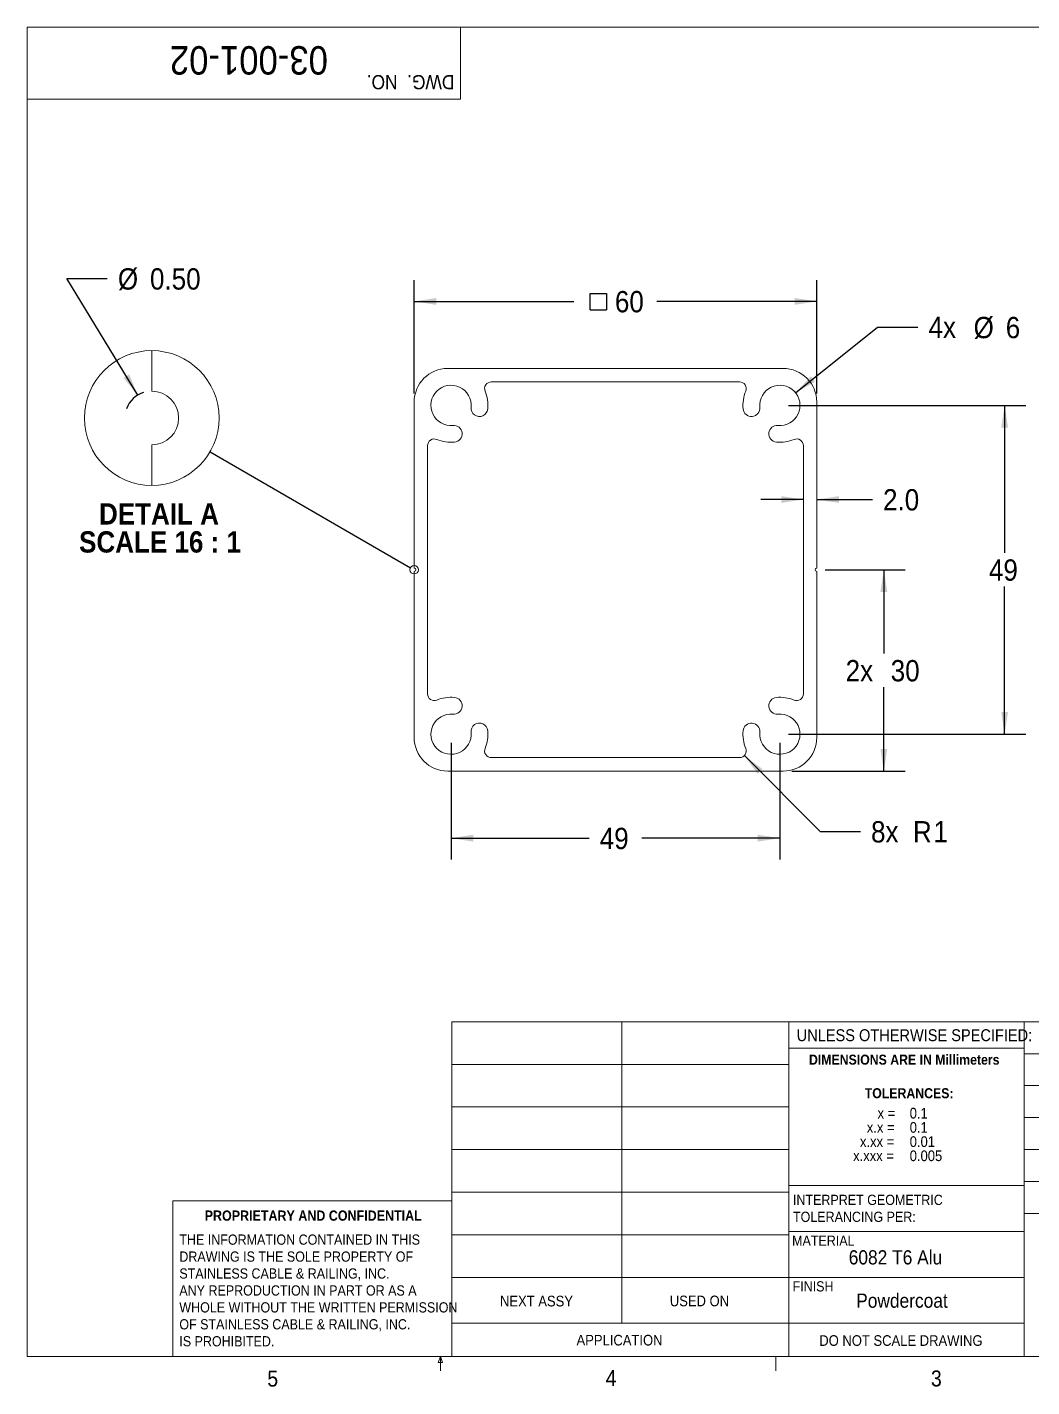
# Model space of a CAD drawing. Header units: millimetres. Extents: x 8 to 270, y 5 to 208.
# Drawn here: x 8.4 to 158.1, y 5.4 to 208.1 of the extents above; entities that cross this region are included whole.
import ezdxf

# ---------------------------------------------------------------- set-up
doc = ezdxf.new("R2010")
doc.units = ezdxf.units.MM
doc.layers.add('DIMENSION', color=5, linetype='Continuous')
doc.styles.add('SLDTEXTSTYLE0', font='GOTHIC.TTF', dxfattribs={"width": 0.913})
doc.styles.add('SLDTEXTSTYLE1', font='GOTHICB.TTF', dxfattribs={"width": 0.913})
doc.styles.get("Standard").update_dxf_attribs({"font": 'GOTHIC.TTF'})
doc.dimstyles.new('SLDDIMSTYLE0', dxfattribs={"dimtxt": 3.175, "dimasz": 3.302, "dimexe": 0, "dimexo": 0.0625, "dimgap": 0.79375, "dimtad": 0, "dimtih": 1, "dimtoh": 1, "dimdec": 0, "dimrnd": 1e-09, "dimzin": 12, "dimdsep": 46, "dimtxsty": 'SLDTEXTSTYLE0', "dimsah": 1, "dimcen": 0.09, "dimadec": 0, "dimazin": 0, "dimtfac": 1, "dimtdec": 0, "dimtofl": 0, "dimtmove": 0, "dimatfit": 3, "dimfxl": 0, "dimtolj": 1, "dimtzin": 12, "dimarcsym": 0})
doc.dimstyles.new('SLDDIMSTYLE1', dxfattribs={"dimtxt": 3.175, "dimasz": 3.302, "dimexe": 0, "dimexo": 0.0625, "dimgap": 0.79375, "dimtad": 0, "dimtih": 1, "dimtoh": 1, "dimdec": 1, "dimrnd": 1e-09, "dimzin": 4, "dimdsep": 46, "dimtxsty": 'SLDTEXTSTYLE0', "dimsah": 1, "dimcen": 0.09, "dimadec": 0, "dimazin": 0, "dimtfac": 1, "dimtdec": 1, "dimtofl": 0, "dimtmove": 0, "dimatfit": 3, "dimfxl": 0, "dimtolj": 1, "dimtzin": 12, "dimarcsym": 0})
doc.dimstyles.new('SLDDIMSTYLE2', dxfattribs={"dimtxt": 3.175, "dimasz": 3.302, "dimexe": 0, "dimexo": 0.0625, "dimgap": 0.79375, "dimtad": 0, "dimtih": 1, "dimtoh": 1, "dimdec": 0, "dimrnd": 1e-09, "dimzin": 12, "dimdsep": 46, "dimtxsty": 'SLDTEXTSTYLE0', "dimsah": 1, "dimcen": 0.09, "dimadec": 0, "dimazin": 0, "dimtfac": 1, "dimtdec": 0, "dimtmove": 0, "dimatfit": 3, "dimfxl": 0, "dimtolj": 1, "dimtzin": 12, "dimarcsym": 0})
doc.dimstyles.new('SLDDIMSTYLE3', dxfattribs={"dimtxt": 3.175, "dimasz": 3.302, "dimexe": 0, "dimexo": 0.0625, "dimgap": 0.79375, "dimtad": 0, "dimtih": 1, "dimtoh": 1, "dimdec": 0, "dimrnd": 1e-09, "dimzin": 12, "dimdsep": 46, "dimtxsty": 'SLDTEXTSTYLE0', "dimsah": 1, "dimcen": 0.09, "dimadec": 0, "dimazin": 0, "dimtfac": 1, "dimtdec": 0, "dimtofl": 0, "dimtmove": 0, "dimatfit": 3, "dimfxl": 0, "dimtolj": 1, "dimtzin": 12, "dimarcsym": 0})
doc.dimstyles.new('SLDDIMSTYLE4', dxfattribs={"dimtxt": 0, "dimasz": 6.35, "dimexe": 0, "dimexo": 0.0625, "dimgap": 0, "dimtad": 0, "dimtih": 1, "dimtoh": 1, "dimdec": 0, "dimrnd": 1e-09, "dimzin": 0, "dimdsep": 46, "dimtxsty": 'Standard', "dimblk1": 'NONE', "dimblk2": 'NONE', "dimsah": 1, "dimcen": 0.09, "dimadec": 0, "dimazin": 0, "dimtfac": 6.35, "dimtdec": 0, "dimtofl": 0, "dimtmove": 0, "dimatfit": 3, "dimldrblk": 'NONE', "dimfxl": 0, "dimtolj": 1, "dimtzin": 0, "dimarcsym": 0})
doc.dimstyles.new('SLDDIMSTYLE5', dxfattribs={"dimtxt": 3.175, "dimasz": 3.302, "dimexe": 0, "dimexo": 0.0625, "dimgap": 0.79375, "dimtad": 0, "dimtih": 1, "dimtoh": 1, "dimlfac": 0.0625, "dimrnd": 1e-09, "dimzin": 4, "dimdsep": 46, "dimtxsty": 'SLDTEXTSTYLE0', "dimsah": 1, "dimcen": 0.09, "dimadec": 0, "dimazin": 0, "dimtfac": 1, "dimtmove": 0, "dimatfit": 3, "dimfxl": 0, "dimtolj": 1, "dimtzin": 12, "dimarcsym": 0})

# ---------------------------------------------------------------- blocks, each defined once
blk = doc.blocks.new('SW_NOTE_0')
at = {"color": 0, "linetype": 'Continuous', "lineweight": 0, "char_height": 1.524, "attachment_point": 1, "style": 'SLDTEXTSTYLE0'}
for s, insert in [('INTERPRET GEOMETRIC', (0, 1.95)), ('TOLERANCING PER:', (0, -0.58))]:
    blk.add_mtext(s, dxfattribs=dict(at, insert=insert))
blk = doc.blocks.new('SW_NOTE_1')
at = {"color": 0, "linetype": 'Continuous', "lineweight": 0, "char_height": 1.5, "attachment_point": 1, "style": 'SLDTEXTSTYLE1'}
for s, insert in [('DIMENSIONS ARE IN Millimeters', (0, 1.92)), ('TOLERANCES:', (8.31, -3.08))]:
    blk.add_mtext(s, dxfattribs=dict(at, insert=insert))
blk = doc.blocks.new('SW_NOTE_2')
at = {"color": 0, "linetype": 'Continuous', "lineweight": 0, "char_height": 1.524, "attachment_point": 1, "style": 'SLDTEXTSTYLE0'}
for s, insert in [('THE INFORMATION CONTAINED IN THIS', (0, 1.95)), ('DRAWING IS THE SOLE PROPERTY OF', (0, -0.58)), ('STAINLESS CABLE & RAILING, INC.', (0, -3.1)), ('ANY REPRODUCTION IN PART OR AS A ', (0, -5.63)), ('WHOLE WITHOUT THE WRITTEN PERMISSION ', (0, -8.15)), ('OF STAINLESS CABLE & RAILING, INC. ', (0, -10.67)), ('IS PROHIBITED.', (0, -13.2))]:
    blk.add_mtext(s, dxfattribs=dict(at, insert=insert))
blk = doc.blocks.new('SW_NOTE_4')
at = {"layer": 'DIMENSION', "color": 0, "char_height": 1.587, "attachment_point": 1, "style": 'SLDTEXTSTYLE0'}
for s, insert in [('x =', (0, 2.03)), ('x.x =', (-1.6, -0.09)), ('x.xx =', (-2.62, -2.21)), ('x.xxx =', (-3.64, -4.32))]:
    blk.add_mtext(s, dxfattribs=dict(at, insert=insert))
blk = doc.blocks.new('SW_NOTE_5')
at = {"layer": 'DIMENSION', "color": 0, "char_height": 1.587, "attachment_point": 1, "style": 'SLDTEXTSTYLE0'}
for s, insert in [('0.1', (0, 2.03)), ('0.1', (0, -0.09)), ('0.01', (0, -2.21)), ('0.005', (0, -4.32))]:
    blk.add_mtext(s, dxfattribs=dict(at, insert=insert))
blk = doc.blocks.new('SW_SYMBOL_MOD_BOX')
at = {"layer": 'DIMENSION', "color": 0}
for p, q in [((200, 200), (200, 800)), ((200, 800), (800, 800)), ((800, 800), (800, 200)), ((200, 200), (800, 200))]:
    blk.add_line(p, q, dxfattribs=at)
blk = doc.blocks.new('*D8')
at = {"layer": 'DIMENSION'}
for p, q in [((66.05, 153.48), (66.05, 170.39)), ((126.05, 153.48), (126.05, 170.39)), ((66.05, 167.21), (89.86, 167.21)), ((126.05, 167.21), (102.24, 167.21))]:
    blk.add_line(p, q, dxfattribs=at)
for points in [[(66.05, 167.21), (69.35, 166.7), (69.35, 167.72)], [(126.05, 167.21), (122.75, 167.72), (122.75, 166.7)]]:
    blk.add_solid(points, dxfattribs=at)
at = {"layer": 'DIMENSION', "xscale": 0.00405556640625, "yscale": 0.00405556640625, "zscale": 0.00405556640625}
blk.add_blockref('SW_SYMBOL_MOD_BOX', (91.45, 165.14), dxfattribs=at)
at = {"layer": 'DIMENSION', "insert": (95.97, 168.76), "char_height": 3.175, "attachment_point": 1, "style": 'SLDTEXTSTYLE0'}
blk.add_mtext('60', dxfattribs=at)
blk = doc.blocks.new('*D10')
at = {"layer": 'DIMENSION'}
for p, q in [((124.05, 137.68), (117.7, 137.68)), ((126.05, 137.68), (134.34, 137.68))]:
    blk.add_line(p, q, dxfattribs=at)
for points in [[(124.05, 137.68), (120.75, 138.19), (120.75, 137.18)], [(126.05, 137.68), (129.35, 137.18), (129.35, 138.19)]]:
    blk.add_solid(points, dxfattribs=at)
at = {"layer": 'DIMENSION', "insert": (135.93, 139.23), "char_height": 3.175, "attachment_point": 1, "style": 'SLDTEXTSTYLE0'}
blk.add_mtext('2.0', dxfattribs=at)
blk = doc.blocks.new('*D11')
at = {"layer": 'DIMENSION'}
for p, q in [((127.32, 127.21), (139.23, 127.21)), ((136.05, 127.21), (136.05, 114.72)), ((136.05, 97.21), (136.05, 109.7)), ((122.32, 97.21), (139.23, 97.21))]:
    blk.add_line(p, q, dxfattribs=at)
for points in [[(136.05, 127.21), (135.54, 123.91), (136.56, 123.91)], [(136.05, 97.21), (136.56, 100.51), (135.54, 100.51)]]:
    blk.add_solid(points, dxfattribs=at)
at = {"layer": 'DIMENSION', "char_height": 3.175, "attachment_point": 1, "style": 'SLDTEXTSTYLE0'}
for s, insert in [('2x  ', (130.36, 113.76)), ('30', (137.07, 113.76))]:
    blk.add_mtext(s, dxfattribs=dict(at, insert=insert))
blk = doc.blocks.new('*D12')
at = {"layer": 'DIMENSION'}
for p, q in [((122.89, 153.59), (135.12, 163.35)), ((135.12, 163.35), (141.12, 163.35))]:
    blk.add_line(p, q, dxfattribs=at)
blk.add_solid([(122.89, 153.59), (125.79, 155.25), (125.16, 156.04)], dxfattribs=at)
at = {"layer": 'DIMENSION', "attachment_point": 1, "style": 'SLDTEXTSTYLE0'}
for s, insert, char_height in [('4x  ', (142.71, 164.95), 3.175), ('%%c', (149.43, 164.9), 3.175), ('6', (154.22, 164.9), 3.17)]:
    blk.add_mtext(s, dxfattribs=dict(at, insert=insert, char_height=char_height))
blk = doc.blocks.new('*D13')
at = {"layer": 'DIMENSION'}
for p, q in [((115.26, 99.51), (126.55, 88.2)), ((126.55, 88.2), (132.55, 88.2))]:
    blk.add_line(p, q, dxfattribs=at)
blk.add_solid([(115.26, 99.51), (117.23, 96.81), (117.95, 97.53)], dxfattribs=at)
at = {"layer": 'DIMENSION', "attachment_point": 1, "style": 'SLDTEXTSTYLE0'}
for s, insert, char_height in [('8x  R', (134.14, 89.75), 3.175), ('1', (143.43, 89.75), 3.17)]:
    blk.add_mtext(s, dxfattribs=dict(at, insert=insert, char_height=char_height))
blk = doc.blocks.new('*D14')
at = {"layer": 'DIMENSION'}
for p, q in [((71.55, 101.44), (71.55, 84.04)), ((120.55, 101.44), (120.55, 84.04)), ((71.55, 87.21), (92.12, 87.21)), ((120.55, 87.21), (99.98, 87.21))]:
    blk.add_line(p, q, dxfattribs=at)
for points in [[(71.55, 87.21), (74.85, 86.7), (74.85, 87.72)], [(120.55, 87.21), (117.25, 87.72), (117.25, 86.7)]]:
    blk.add_solid(points, dxfattribs=at)
at = {"layer": 'DIMENSION', "insert": (93.71, 88.76), "char_height": 3.175, "attachment_point": 1, "style": 'SLDTEXTSTYLE0'}
blk.add_mtext('49', dxfattribs=at)
blk = doc.blocks.new('*D15')
at = {"layer": 'DIMENSION'}
for p, q in [((121.82, 151.71), (157.23, 151.71)), ((154.05, 151.71), (154.05, 129.72)), ((154.05, 102.71), (154.05, 124.7)), ((121.82, 102.71), (157.23, 102.71))]:
    blk.add_line(p, q, dxfattribs=at)
for points in [[(154.05, 151.71), (153.54, 148.41), (154.56, 148.41)], [(154.05, 102.71), (154.56, 106.01), (153.54, 106.01)]]:
    blk.add_solid(points, dxfattribs=at)
at = {"layer": 'DIMENSION', "insert": (151.71, 128.76), "char_height": 3.175, "attachment_point": 1, "style": 'SLDTEXTSTYLE0'}
blk.add_mtext('49', dxfattribs=at)
blk = doc.blocks.new('_NONE')
blk = doc.blocks.new('*D17')
at = {"layer": 'DIMENSION'}
for p, q in [((24.86, 153.25), (14.31, 170.61)), ((14.31, 170.61), (20.31, 170.61))]:
    blk.add_line(p, q, dxfattribs=at)
blk.add_arc((26.94, 149.83), 4, 107.6146, 159.7376, dxfattribs=at)
blk.add_solid([(24.86, 153.25), (23.58, 156.34), (22.72, 155.81)], dxfattribs=at)
at = {"layer": 'DIMENSION', "char_height": 3.175, "attachment_point": 1, "style": 'SLDTEXTSTYLE0'}
for s, insert in [('%%c', (21.9, 172.15)), ('0.50', (26.68, 172.15))]:
    blk.add_mtext(s, dxfattribs=dict(at, insert=insert))
blk = doc.blocks.new('SW_NOTE_7')
at = {"layer": 'DIMENSION', "color": 0, "char_height": 3.175, "attachment_point": 1, "style": 'SLDTEXTSTYLE1'}
for s, insert in [('DETAIL A ', (0, 4.06)), ('SCALE 16 : 1', (-2.97, -0.12))]:
    blk.add_mtext(s, dxfattribs=dict(at, insert=insert))

msp = doc.modelspace()

# ---------------------------------------------------------------- linework, layer by layer
at = {"color": 7, "linetype": 'Continuous', "lineweight": 0}
for p, q in [((8.38, 208.079), (270, 208.079)), ((8.38, 208.079), (8.38, 9.959)), ((72.96, 208.079), (72.96, 197.355)), ((72.96, 197.355), (8.38, 197.355)), ((71.654, 59.853), (270, 59.853)), ((71.654, 9.959), (71.654, 59.853)), ((97.003, 59.853), (97.003, 14.944)), ((121.874, 9.959), (121.874, 59.853)), ((156.963, 59.853), (156.963, 9.959)), ((156.963, 55.933), (121.874, 55.933)), ((156.963, 55.091), (199.929, 55.091)), ((71.654, 53.503), (121.874, 53.503)), ((156.963, 50.328), (199.929, 50.328)), ((71.654, 47.153), (121.874, 47.153)), ((156.963, 45.566), (199.929, 45.566)), ((71.654, 40.803), (121.874, 40.803)), ((199.929, 40.803), (156.963, 40.803)), ((71.654, 34.453), (121.874, 34.453)), ((121.874, 35.453), (156.963, 35.453)), ((199.929, 36.041), (156.963, 36.041)), ((30.069, 9.959), (30.069, 33.183)), ((71.654, 33.183), (30.069, 33.183)), ((199.929, 31.278), (156.963, 31.278)), ((121.874, 28.595), (156.963, 28.595)), ((71.654, 28.103), (121.874, 28.103)), ((71.654, 21.753), (121.874, 21.753)), ((121.874, 21.737), (156.963, 21.737)), ((71.654, 14.944), (156.963, 14.944)), ((270, 9.959), (8.38, 9.959)), ((69.632, 9.08), (69.969, 9.959)), ((70.288, 9.08), (69.632, 9.08)), ((69.969, 9.959), (69.969, 7.805)), ((69.969, 9.959), (70.288, 9.08)), ((119.975, 9.959), (119.975, 7.805))]:
    msp.add_line(p, q, dxfattribs=at)
at = {"color": 7, "linetype": 'Continuous', "lineweight": 15}
for p, q in [((26.943, 159.874), (26.943, 153.833)), ((121.051, 157.213), (71.051, 157.213)), ((114.551, 155.213), (77.551, 155.213)), ((66.051, 152.213), (66.051, 127.463)), ((126.051, 127.463), (126.051, 152.213)), ((26.943, 145.833), (26.943, 139.792)), ((68.051, 145.713), (68.051, 108.713)), ((124.051, 108.713), (124.051, 145.713)), ((66.051, 126.963), (66.051, 102.213)), ((126.051, 102.213), (126.051, 126.963)), ((77.551, 99.213), (114.551, 99.213)), ((71.051, 97.213), (121.051, 97.213))]:
    msp.add_line(p, q, dxfattribs=at)
at = {"color": 7, "linetype": 'Continuous', "lineweight": 0}
for centre, radius in [((26.943, 149.833), 10.041), ((66.051, 127.213), 0.628)]:
    msp.add_circle(centre, radius, dxfattribs=at)
at = {"color": 7, "linetype": 'Continuous', "lineweight": 15}
for centre, radius, start, end in [((71.051, 152.213), 5, 90, 180), ((121.051, 152.213), 5, 0, 90), ((71.551, 151.713), 3, 354.60464, 275.39536), ((77.551, 154.213), 1, 90, 202.61986), ((114.551, 154.213), 1, 337.38014, 90), ((120.551, 151.713), 3, 264.60464, 185.39536), ((26.943, 149.833), 4, 270.00031, 89.99969), ((71.551, 151.713), 5.5, 354.60464, 22.61986), ((120.551, 151.713), 5.5, 157.38014, 185.39536), ((75.782, 151.313), 1.25, 174.60464, 354.60464), ((116.32, 151.313), 1.25, 185.39536, 5.39536), ((71.951, 147.481), 1.25, 275.39536, 95.39536), ((120.151, 147.481), 1.25, 84.60464, 264.60464), ((69.051, 145.713), 1, 67.38014, 180), ((71.551, 151.713), 5.5, 247.38014, 275.39536), ((120.551, 151.713), 5.5, 264.60464, 292.61986), ((123.051, 145.713), 1, 0, 112.61986), ((66.051, 127.213), 0.25, 270, 90), ((126.051, 127.213), 0.25, 90, 270), ((69.051, 108.713), 1, 180, 292.61986), ((71.551, 102.713), 5.5, 84.60464, 112.61986), ((71.951, 106.944), 1.25, 264.60464, 84.60464), ((120.151, 106.944), 1.25, 95.39536, 275.39536), ((120.551, 102.713), 5.5, 67.38014, 95.39536), ((123.051, 108.713), 1, 247.38014, 0), ((71.551, 102.713), 3, 84.60464, 5.39536), ((120.551, 102.713), 3, 174.60464, 95.39536), ((75.782, 103.112), 1.25, 5.39536, 185.39536), ((116.32, 103.112), 1.25, 354.60464, 174.60464), ((71.051, 102.213), 5, 180, 270), ((71.551, 102.713), 5.5, 337.38014, 5.39536), ((120.551, 102.713), 5.5, 174.60464, 202.61986), ((121.051, 102.213), 5, 270, 0), ((77.551, 100.213), 1, 157.38014, 270), ((114.551, 100.213), 1, 270, 22.61986)]:
    msp.add_arc(centre, radius, start, end, dxfattribs=at)

# ---------------------------------------------------------------- block references
at = {"color": 7, "linetype": 'Continuous', "lineweight": 0}
for name, p in [('SW_NOTE_1', (124.895, 53.033)), ('SW_NOTE_0', (122.509, 32.122)), ('SW_NOTE_2', (31.055, 26.196))]:
    msp.add_blockref(name, p, dxfattribs=at)
at = {"layer": 'DIMENSION', "color": 7}
for name, p in [('SW_NOTE_7', (19.084, 133.073)), ('SW_NOTE_4', (135.109, 44.99)), ('SW_NOTE_5', (139.904, 44.99))]:
    msp.add_blockref(name, p, dxfattribs=at)

# ---------------------------------------------------------------- texts
at = {"color": 7, "linetype": 'Continuous', "lineweight": 0, "attachment_point": 1, "rotation": 180, "style": 'SLDTEXTSTYLE0'}
for s, insert, char_height in [('03-001-02', (53.201, 201.02), 4.2333), ('DWG.  NO.', (72.046, 198.826), 2.1167)]:
    msp.add_mtext(s, dxfattribs=dict(at, insert=insert, char_height=char_height))
at = {"color": 7, "linetype": 'Continuous', "lineweight": 0, "attachment_point": 1}
for s, insert, char_height, style in [('UNLESS OTHERWISE SPECIFIED:', (123.058, 58.737), 1.778, 'SLDTEXTSTYLE0'), ('PROPRIETARY AND CONFIDENTIAL', (34.83, 31.724), 1.524, 'SLDTEXTSTYLE1'), ('MATERIAL', (122.38, 27.994), 1.524, 'SLDTEXTSTYLE0'), ('6082 T6 Alu', (130.814, 25.799), 2.11667, 'SLDTEXTSTYLE0'), ('FINISH', (122.45, 21.179), 1.524, 'SLDTEXTSTYLE0'), ('NEXT ASSY', (78.842, 19.011), 1.5875, 'SLDTEXTSTYLE0'), ('USED ON', (104.154, 19.038), 1.5875, 'SLDTEXTSTYLE0'), ('Powdercoat', (131.929, 19.345), 2.1167, 'SLDTEXTSTYLE0'), ('APPLICATION', (90.25, 13.19), 1.5875, 'SLDTEXTSTYLE0'), ('DO NOT SCALE DRAWING', (126.428, 13.135), 1.5875, 'SLDTEXTSTYLE0'), ('5', (44.165, 7.861), 2.381, 'SLDTEXTSTYLE0'), ('4', (94.585, 7.941), 2.381, 'SLDTEXTSTYLE0'), ('3', (143.064, 7.887), 2.381, 'SLDTEXTSTYLE0')]:
    msp.add_mtext(s, dxfattribs=dict(at, insert=insert, char_height=char_height, style=style))

# ---------------------------------------------------------------- dimensions: what is measured, and where the dimension line sits
at = {"layer": 'DIMENSION'}
dim = msp.add_diameter_dim_2p(p1=(29.02, 146.415), p2=(24.865, 153.251), dimstyle='SLDDIMSTYLE5', dxfattribs=at)
dim.commit()
dim.dimension.update_dxf_attribs({"geometry": '*D17', "text_midpoint": (28.395, 170.607), "dimtype": 163})
dim = msp.add_linear_dim(base=(126.051, 167.213), p1=(66.051, 152.213), p2=(126.051, 152.213), text='{\\fGDT;o}<>', dimstyle='SLDDIMSTYLE0', dxfattribs=at)
dim.commit()
dim.dimension.update_dxf_attribs({"geometry": '*D8', "text_midpoint": (96.051, 167.213), "dimtype": 160})
dim = msp.add_diameter_dim_2p(p1=(118.207, 149.84), p2=(122.894, 153.585), text='4x  <>', dimstyle='SLDDIMSTYLE2', dxfattribs=at)
dim.commit()
dim.dimension.update_dxf_attribs({"geometry": '*D12', "text_midpoint": (149.632, 163.355), "dimtype": 163})
dim = msp.add_linear_dim(base=(154.051, 102.713), p1=(120.551, 151.713), p2=(120.551, 102.713), angle=90, dimstyle='SLDDIMSTYLE0', dxfattribs=at)
dim.commit()
dim.dimension.update_dxf_attribs({"geometry": '*D15', "text_midpoint": (154.051, 127.213), "dimtype": 160})
for base, p1, p2, dimstyle, picture, middle in [((126.051, 137.684), (124.051, 145.713), (126.051, 127.463), 'SLDDIMSTYLE1', '*D10', (138.851, 137.684)), ((120.551, 87.213), (71.551, 102.713), (120.551, 102.713), 'SLDDIMSTYLE0', '*D14', (96.051, 87.213))]:
    dim = msp.add_linear_dim(base=base, p1=p1, p2=p2, dimstyle=dimstyle, dxfattribs=at)
    dim.commit()
    dim.dimension.update_dxf_attribs({"geometry": picture, "text_midpoint": middle, "dimtype": 160})
dim = msp.add_linear_dim(base=(136.051, 127.213), p1=(121.051, 97.213), p2=(126.051, 127.213), angle=90, text='2x  <>', dimstyle='SLDDIMSTYLE0', dxfattribs=at)
dim.commit()
dim.dimension.update_dxf_attribs({"geometry": '*D11', "text_midpoint": (136.051, 112.213), "dimtype": 160})
dim = msp.add_radius_dim(center=(114.551, 100.213), mpoint=(115.258, 99.505), text='8x  <>', dimstyle='SLDDIMSTYLE3', dxfattribs=at)
dim.commit()
dim.dimension.update_dxf_attribs({"geometry": '*D13', "text_midpoint": (139.952, 88.204), "dimtype": 164})

# ---------------------------------------------------------------- leaders
at = {"color": 7, "linetype": 'Continuous', "lineweight": 0, "has_arrowhead": 0}
msp.add_leader([(35.634, 144.805), (65.508, 127.527)], dimstyle='SLDDIMSTYLE4', dxfattribs=at)

doc.saveas('drawing.dxf')
